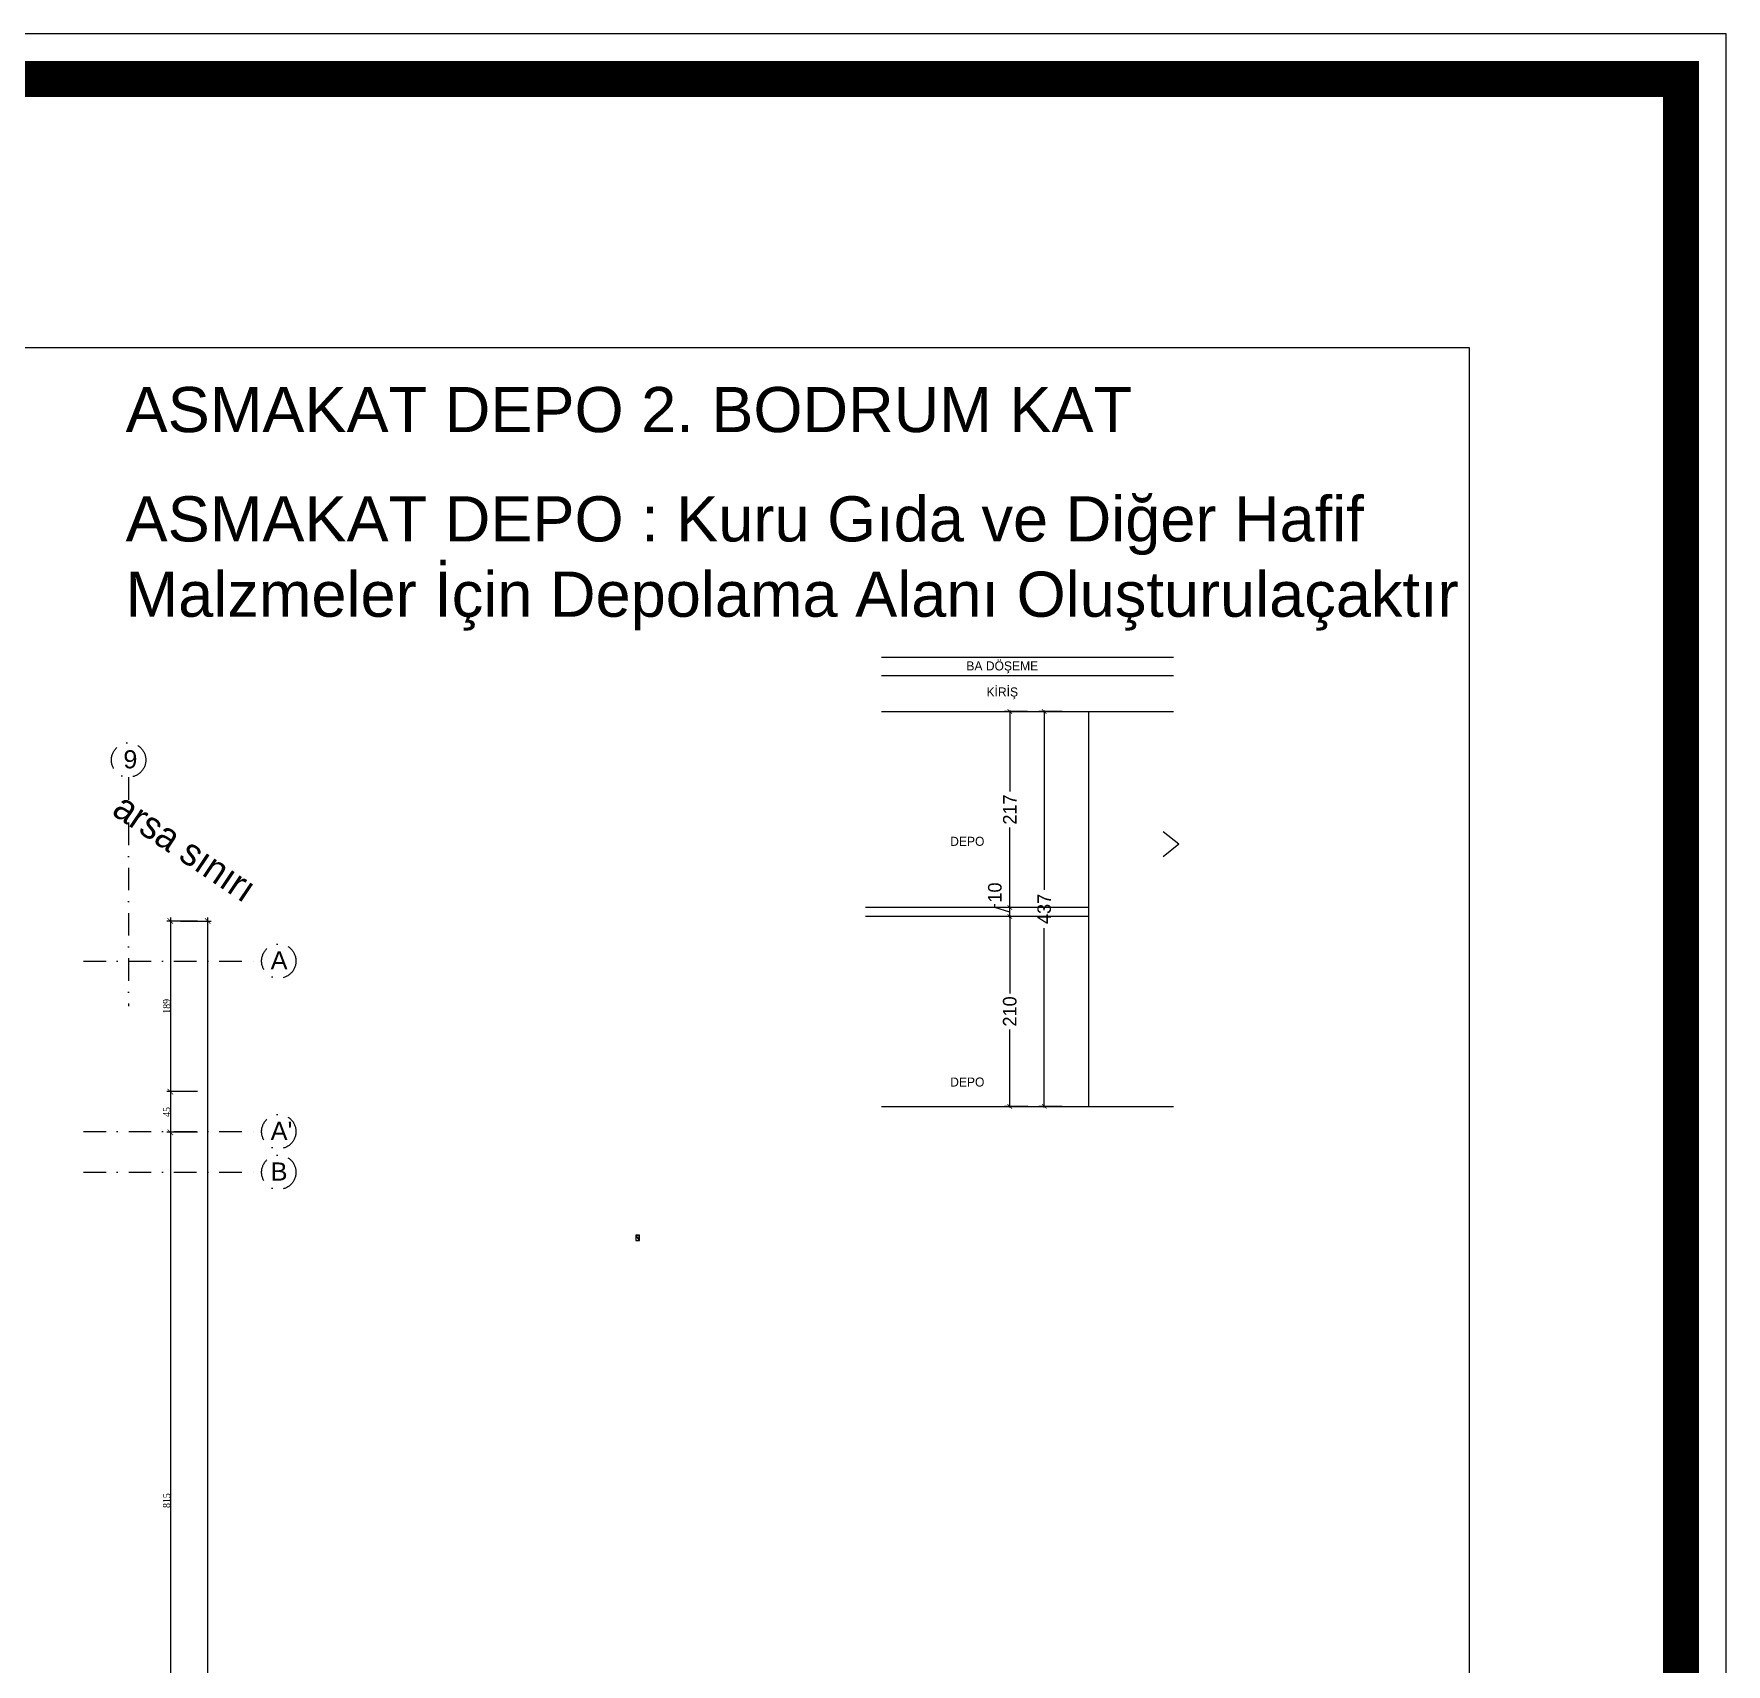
# Model space of a CAD drawing. Header units: millimetres. Extents: x -29311 to -3405, y 28913 to 42880.
# Drawn here: x -13904 to -12031, y 36086 to 37891 of the extents above; entities that cross this region are included whole.
import ezdxf

# ---------------------------------------------------------------- set-up
doc = ezdxf.new("R2010")
doc.units = ezdxf.units.MM
doc.linetypes.add('DASHDOT', pattern=[1, 0.5, -0.25, 0, -0.25])
doc.linetypes.add('DASHDOT2', pattern=[0.5, 0.25, -0.125, 0, -0.125])
for name, color, linetype in [('A-AKS', 57, 'DASHDOT'), ('A-AKS.', 57, 'DASHDOT2'), ('A-BA', 1, 'Continuous'), ('A-DUVAR-ALCIPAN-CELIK', 144, 'Continuous'), ('A-MERDIVEN', 125, 'Continuous'), ('A-TAVAN-ALCIPAN', 193, 'Continuous'), ('yazı1', 7, 'Continuous'), ('Yazılar', 253, 'Continuous')]:
    doc.layers.add(name, color=color, linetype=linetype)
doc.layers.add('olcu-plan', color=7, linetype='Continuous', lineweight=20)
doc.styles.add('HA_SMART', font='')
doc.styles.get("Standard").update_dxf_attribs({"font": 'arial.ttf'})
doc.styles.add('text1', font='arial.ttf')
doc.styles.add('YAZ-50', font='times.ttf', dxfattribs={"width": 0.9})
doc.styles.get('HA_SMART').set_extended_font_data('Sakkal Majalla')
doc.dimstyles.new('1-100HA', dxfattribs={"dimtxt": 15, "dimasz": 5, "dimexe": 6, "dimexo": 0, "dimgap": 2, "dimtad": 0, "dimdec": 1, "dimrnd": 0.5, "dimzin": 11, "dimtxsty": 'HA_SMART', "dimblk": 'ARCHTICK', "dimcen": 3, "dimdle": 1.25, "dimclrd": 256, "dimclrt": 7, "dimadec": 0, "dimazin": 0, "dimtfac": 1.25, "dimtdec": 1, "dimtofl": 0, "dimtmove": 1, "dimatfit": 3, "dimldrblk": 'ARCHTICK', "dimfxl": 20, "dimfxlon": 1, "dimtolj": 1, "dimtzin": 0, "dimarcsym": 0})
doc.dimstyles.new('1-50-plan', dxfattribs={"dimtxt": 8, "dimasz": 6, "dimexe": 4, "dimexo": 4, "dimgap": 0.00625, "dimtad": 1, "dimdec": 0, "dimrnd": 0.0005, "dimzin": 9, "dimdsep": 46, "dimtxsty": 'YAZ-50', "dimblk": 'ARCHTICK', "dimcen": 0.025, "dimdle": 4, "dimadec": 0, "dimazin": 0, "dimtfac": 1, "dimtdec": 0, "dimtmove": 0, "dimatfit": 3, "dimfxl": 30, "dimfxlon": 1, "dimarcsym": 0})

# ---------------------------------------------------------------- blocks, each defined once
blk = doc.blocks.new('ANTET')
at = {"color": 251, "const_width": 20, "elevation": 0}
blk.add_lwpolyline([(-18595.04, -50619.36), (-18595.04, -52600.11), (-14668.24, -52600.11), (-14668.24, -50619.36)], close=True, dxfattribs=at)
at = {"layer": 'Yazılar', "elevation": 0}
for points in [[(-18620.04, -50594.36), (-18620.04, -52625.11), (-14643.24, -52625.11), (-14643.24, -50594.36)], [(-18397.88, -50768.01), (-14785.5, -50768.01), (-14785.5, -52468.87), (-18397.88, -52468.87)]]:
    blk.add_lwpolyline(points, close=True, dxfattribs=at)
blk = doc.blocks.new('_ArchTick')
at = {"color": 0, "linetype": 'ByBlock', "const_width": 0.15}
blk.add_lwpolyline([(-0.5, -0.5), (0.5, 0.5)], dxfattribs=at)
blk = doc.blocks.new('*D435')
at = {"layer": 'DEFPOINTS', "color": 0, "transparency": 16777216}
for p in [(-13594.5, 36908.8), (-13752.5, 36720), (-13600.2, 36720)]:
    blk.add_point(p, dxfattribs=at)
at = {"layer": 'olcu-plan', "color": 0, "lineweight": -2, "transparency": 16777216}
for p, q in [((-13752.5, 36912.8), (-13752.5, 36716)), ((-13722.5, 36908.8), (-13756.5, 36908.8)), ((-13722.5, 36720), (-13756.5, 36720))]:
    blk.add_line(p, q, dxfattribs=at)
at = {"layer": 'olcu-plan', "color": 0, "lineweight": -2, "transparency": 16777216, "xscale": 6, "yscale": 6, "zscale": 6}
for p, rotation in [((-13752.5, 36908.8), 90), ((-13752.5, 36720), 270)]:
    blk.add_blockref('_ArchTick', p, dxfattribs=dict(at, rotation=rotation))
at = {"layer": 'olcu-plan', "color": 0, "transparency": 16777216, "insert": (-13756.6, 36814.4), "char_height": 8, "attachment_point": 5, "rotation": 90, "style": 'YAZ-50'}
blk.add_mtext('189', dxfattribs=at)
blk = doc.blocks.new('*D436')
at = {"layer": 'DEFPOINTS', "color": 0, "transparency": 16777216}
for p in [(-13600.2, 36720), (-13752.5, 36675), (-13594.3, 36675)]:
    blk.add_point(p, dxfattribs=at)
at = {"layer": 'olcu-plan', "color": 0, "lineweight": -2, "transparency": 16777216}
for p, q in [((-13752.5, 36724), (-13752.5, 36671)), ((-13722.5, 36720), (-13756.5, 36720)), ((-13722.5, 36675), (-13756.5, 36675))]:
    blk.add_line(p, q, dxfattribs=at)
at = {"layer": 'olcu-plan', "color": 0, "lineweight": -2, "transparency": 16777216, "xscale": 6, "yscale": 6, "zscale": 6}
for p, rotation in [((-13752.5, 36720), 90), ((-13752.5, 36675), 270)]:
    blk.add_blockref('_ArchTick', p, dxfattribs=dict(at, rotation=rotation))
at = {"layer": 'olcu-plan', "color": 0, "transparency": 16777216, "insert": (-13756.6, 36697.5), "char_height": 8, "attachment_point": 5, "rotation": 90, "style": 'YAZ-50'}
blk.add_mtext('45', dxfattribs=at)
blk = doc.blocks.new('*D437')
at = {"layer": 'DEFPOINTS', "color": 0, "transparency": 16777216}
for p in [(-13594.3, 36675), (-13752.5, 35859.7), (-13543.1, 35859.7)]:
    blk.add_point(p, dxfattribs=at)
at = {"layer": 'olcu-plan', "color": 0, "lineweight": -2, "transparency": 16777216}
for p, q in [((-13722.5, 36675), (-13756.5, 36675)), ((-13752.5, 36679), (-13752.5, 35855.7)), ((-13722.5, 35859.7), (-13756.5, 35859.7))]:
    blk.add_line(p, q, dxfattribs=at)
at = {"layer": 'olcu-plan', "color": 0, "lineweight": -2, "transparency": 16777216, "xscale": 6, "yscale": 6, "zscale": 6}
for p, rotation in [((-13752.5, 36675), 90), ((-13752.5, 35859.7), 270)]:
    blk.add_blockref('_ArchTick', p, dxfattribs=dict(at, rotation=rotation))
at = {"layer": 'olcu-plan', "color": 0, "transparency": 16777216, "insert": (-13756.6, 36267.4), "char_height": 8, "attachment_point": 5, "rotation": 90, "style": 'YAZ-50'}
blk.add_mtext('815', dxfattribs=at)
blk = doc.blocks.new('*D442')
at = {"layer": 'DEFPOINTS', "color": 0, "transparency": 16777216}
for p in [(-13752.5, 36908.8), (-13711.2, 36908.8), (-13752.5, 34803.8)]:
    blk.add_point(p, dxfattribs=at)
at = {"layer": 'olcu-plan', "color": 0, "lineweight": -2, "transparency": 16777216}
for p, q in [((-13711.2, 34799.8), (-13711.2, 36912.8)), ((-13741.2, 36908.8), (-13707.2, 36908.8)), ((-13741.2, 34803.8), (-13707.2, 34803.8))]:
    blk.add_line(p, q, dxfattribs=at)
at = {"layer": 'olcu-plan', "color": 0, "lineweight": -2, "transparency": 16777216, "xscale": 6, "yscale": 6, "zscale": 6}
for p, rotation in [((-13711.2, 36908.8), 90), ((-13711.2, 34803.8), 270)]:
    blk.add_blockref('_ArchTick', p, dxfattribs=dict(at, rotation=rotation))
at = {"layer": 'olcu-plan', "color": 0, "transparency": 16777216, "insert": (-13715.2, 35856.3), "char_height": 8, "attachment_point": 5, "rotation": 90, "style": 'YAZ-50'}
blk.add_mtext('2105', dxfattribs=at)
blk = doc.blocks.new('AKS')
at = {"layer": 'A-AKS.', "ltscale": 100}
for p, q in [((5256.6, 2308.4), (5256.6, 2054.9)), ((5206.6, 2104.9), (5403.8, 2104.9)), ((5206.6, 1916.2), (5403.8, 1916.2)), ((5206.6, 1871.2), (5403.8, 1871.2))]:
    blk.add_line(p, q, dxfattribs=at)
for centre in [(5256.6, 2327.4), (5422.8, 2104.9), (5422.8, 1916.2), (5422.8, 1871.2)]:
    blk.add_circle(centre, 19, dxfattribs=at)
at = {"layer": 'A-AKS.', "ltscale": 100, "char_height": 20, "width": 18.894, "attachment_point": 1, "style": 'text1'}
for s, insert in [('9', (5250.8, 2338.2)), ('A', (5413.8, 2115.8)), ("A'", (5413.8, 1927)), ('B', (5413.8, 1882))]:
    blk.add_mtext(s, dxfattribs=dict(at, insert=insert))
blk = doc.blocks.new('40 60')
at = {"layer": 'A-DUVAR-ALCIPAN-CELIK'}
for points in [[(82132.2, 6001.7), (82132.2, 6007.7), (82128.2, 6007.7), (82128.2, 6001.7)], [(82132, 6001.8), (82132, 6007.5), (82128.3, 6007.5), (82128.3, 6001.8)]]:
    blk.add_lwpolyline(points, close=True, dxfattribs=at)
blk.add_lwpolyline([(82128.3, 6007.5), (82132, 6001.8)], dxfattribs=at)
blk = doc.blocks.new('*D393')
at = {"layer": 'A-TAVAN-ALCIPAN', "color": 0, "lineweight": -2, "transparency": 16777216}
for p, q in [((-12804.1, 37140.7), (-12829.6, 37140.7)), ((-12804.1, 36923.7), (-12829.6, 36923.7))]:
    blk.add_line(p, q, dxfattribs=at)
at = {"layer": 'A-TAVAN-ALCIPAN', "lineweight": -2, "transparency": 16777216}
for p, q in [((-12823.6, 37141.9), (-12823.6, 37052)), ((-12823.6, 36922.4), (-12823.6, 37012.3))]:
    blk.add_line(p, q, dxfattribs=at)
at = {"layer": 'DEFPOINTS', "color": 0, "transparency": 16777216}
for p in [(-12804.1, 37140.7), (-12823.6, 36923.7), (-12804.1, 36923.7)]:
    blk.add_point(p, dxfattribs=at)
at = {"layer": 'A-TAVAN-ALCIPAN', "lineweight": -2, "transparency": 16777216, "xscale": 5, "yscale": 5, "zscale": 5}
for p, rotation in [((-12823.6, 37140.7), 90), ((-12823.6, 36923.7), 270)]:
    blk.add_blockref('_ArchTick', p, dxfattribs=dict(at, rotation=rotation))
at = {"layer": 'A-TAVAN-ALCIPAN', "color": 7, "transparency": 16777216, "insert": (-12823.6, 37032.2), "char_height": 15, "attachment_point": 5, "rotation": 90, "style": 'HA_SMART'}
blk.add_mtext('\\A1;217', dxfattribs=at)
blk = doc.blocks.new('*D394')
at = {"layer": 'A-TAVAN-ALCIPAN', "color": 0, "lineweight": -2, "transparency": 16777216}
for p, q in [((-12804.1, 36913.7), (-12829.6, 36913.7)), ((-12803.6, 36703.7), (-12829.6, 36703.7))]:
    blk.add_line(p, q, dxfattribs=at)
at = {"layer": 'A-TAVAN-ALCIPAN', "lineweight": -2, "transparency": 16777216}
for p, q in [((-12823.6, 36914.9), (-12823.6, 36828.5)), ((-12823.6, 36702.4), (-12823.6, 36788.8))]:
    blk.add_line(p, q, dxfattribs=at)
at = {"layer": 'DEFPOINTS', "color": 0, "transparency": 16777216}
for p in [(-12804.1, 36913.7), (-12823.6, 36703.7), (-12775.1, 36703.7)]:
    blk.add_point(p, dxfattribs=at)
at = {"layer": 'A-TAVAN-ALCIPAN', "lineweight": -2, "transparency": 16777216, "xscale": 5, "yscale": 5, "zscale": 5}
for p, rotation in [((-12823.6, 36913.7), 90), ((-12823.6, 36703.7), 270)]:
    blk.add_blockref('_ArchTick', p, dxfattribs=dict(at, rotation=rotation))
at = {"layer": 'A-TAVAN-ALCIPAN', "color": 7, "transparency": 16777216, "insert": (-12823.6, 36808.7), "char_height": 15, "attachment_point": 5, "rotation": 90, "style": 'HA_SMART'}
blk.add_mtext('\\A1;210', dxfattribs=at)
blk = doc.blocks.new('*D395')
at = {"layer": 'A-TAVAN-ALCIPAN', "color": 0, "lineweight": -2, "transparency": 16777216}
for p, q in [((-12765.5, 37140.7), (-12791.5, 37140.7)), ((-12765.5, 36703.7), (-12791.5, 36703.7))]:
    blk.add_line(p, q, dxfattribs=at)
at = {"layer": 'A-TAVAN-ALCIPAN', "lineweight": -2, "transparency": 16777216}
for p, q in [((-12785.5, 37141.9), (-12785.5, 36943.4)), ((-12785.5, 36702.4), (-12785.5, 36900.9))]:
    blk.add_line(p, q, dxfattribs=at)
at = {"layer": 'DEFPOINTS', "color": 0, "transparency": 16777216}
for p in [(-12760.6, 37140.7), (-12785.5, 36703.7), (-12760.6, 36703.7)]:
    blk.add_point(p, dxfattribs=at)
at = {"layer": 'A-TAVAN-ALCIPAN', "lineweight": -2, "transparency": 16777216, "xscale": 5, "yscale": 5, "zscale": 5}
for p, rotation in [((-12785.5, 37140.7), 90), ((-12785.5, 36703.7), 270)]:
    blk.add_blockref('_ArchTick', p, dxfattribs=dict(at, rotation=rotation))
at = {"layer": 'A-TAVAN-ALCIPAN', "color": 7, "transparency": 16777216, "insert": (-12785.5, 36922.2), "char_height": 15, "attachment_point": 5, "rotation": 90, "style": 'HA_SMART'}
blk.add_mtext('\\A1;437', dxfattribs=at)
blk = doc.blocks.new('*D396')
at = {"layer": 'A-TAVAN-ALCIPAN', "lineweight": -2, "transparency": 16777216}
for p, q in [((-12840.1, 36923.6), (-12840.1, 36927.6)), ((-12823.6, 36918.7), (-12840.1, 36923.6)), ((-12823.6, 36912.4), (-12823.6, 36924.9))]:
    blk.add_line(p, q, dxfattribs=at)
at = {"layer": 'A-TAVAN-ALCIPAN', "color": 0, "lineweight": -2, "transparency": 16777216}
for p, q in [((-12816.9, 36923.7), (-12829.6, 36923.7)), ((-12804.1, 36913.7), (-12829.6, 36913.7))]:
    blk.add_line(p, q, dxfattribs=at)
at = {"layer": 'DEFPOINTS', "color": 0, "transparency": 16777216}
for p in [(-12823.6, 36923.7), (-12816.9, 36923.7), (-12804.1, 36913.7)]:
    blk.add_point(p, dxfattribs=at)
at = {"layer": 'A-TAVAN-ALCIPAN', "lineweight": -2, "transparency": 16777216, "xscale": 5, "yscale": 5, "zscale": 5}
for p, rotation in [((-12823.6, 36923.7), 90), ((-12823.6, 36913.7), 270)]:
    blk.add_blockref('_ArchTick', p, dxfattribs=dict(at, rotation=rotation))
at = {"layer": 'A-TAVAN-ALCIPAN', "color": 7, "transparency": 16777216, "insert": (-12840.1, 36940.3), "char_height": 15, "attachment_point": 5, "rotation": 90, "style": 'HA_SMART'}
blk.add_mtext('\\A1;10', dxfattribs=at)

msp = doc.modelspace()

# ---------------------------------------------------------------- linework, layer by layer
at = {"layer": 'A-BA'}
for points in [[(-12965.66, 37200.66), (-12642.63, 37200.66)], [(-12965.66, 37180.66), (-12642.63, 37180.66)], [(-12965.66, 37140.66), (-12642.63, 37140.66)], [(-12736.71, 36923.66), (-12983.27, 36923.66)], [(-12736.71, 36913.66), (-12983.27, 36913.66)], [(-12965.66, 36703.66), (-12642.63, 36703.66)]]:
    msp.add_lwpolyline(points, dxfattribs=at)
at = {"layer": 'A-MERDIVEN'}
for points in [[(-12636.41, 36993.75), (-12653.83, 37007.68)], [(-12636.41, 36993.75), (-12653.83, 36979.82)]]:
    msp.add_lwpolyline(points, dxfattribs=at)
at = {"layer": 'A-TAVAN-ALCIPAN'}
msp.add_lwpolyline([(-12736.71, 37140.66), (-12736.71, 36703.66)], dxfattribs=at)

# ---------------------------------------------------------------- block references
at = {"xscale": 2, "yscale": 2, "zscale": 2}
msp.add_blockref('ANTET', (17255.54, 139079.37, 0), dxfattribs=at)
at = {"layer": 'A-AKS'}
msp.add_blockref('AKS', (-19055.29, 34759.57), dxfattribs=at)
at = {"layer": 'A-DUVAR-ALCIPAN-CELIK'}
msp.add_blockref('40 60', (-95365.68, 30553.43), dxfattribs=at)

# ---------------------------------------------------------------- texts
at = {"layer": 'A-TAVAN-ALCIPAN', "color": 7, "char_height": 10, "attachment_point": 5, "style": 'HA_SMART'}
for s, insert in [('\\A1;BA DÖŞEME', (-12831.92, 37189.6)), ('\\A1;KİRİŞ', (-12831.92, 37160.78)), ('\\A1;DEPO', (-12870.64, 36996.94)), ('\\A1;DEPO', (-12870.64, 36730.55))]:
    msp.add_mtext(s, dxfattribs=dict(at, insert=insert))
at = {"layer": 'yazı1', "char_height": 50, "width": 1514.585, "attachment_point": 1}
for s, insert in [('ASMAKAT DEPO 2. BODRUM KAT', (-13802.03, 37499.83)), ('ASMAKAT DEPO : Kuru Gıda ve Diğer Hafif Malzmeler İçin Depolama Alanı Oluşturulaçaktır', (-13802.03, 37378.87))]:
    msp.add_mtext(s, dxfattribs=dict(at, insert=insert))
at = {"layer": 'yazı1', "linetype": 'ByBlock', "insert": (-13801.96, 37052.5), "char_height": 30, "width": 407.0194, "attachment_point": 1, "rotation": 326.0578, "style": 'HA_SMART'}
msp.add_mtext('arsa sınırı', dxfattribs=at)

# ---------------------------------------------------------------- dimensions: what is measured, and where the dimension line sits
at = {"layer": 'A-TAVAN-ALCIPAN'}
for base, p1, p2, picture, middle in [((-12823.61, 36923.66), (-12804.14, 37140.66), (-12804.14, 36923.66), '*D393', (-12823.61, 37032.16)), ((-12785.54, 36703.66), (-12760.61, 37140.66), (-12760.61, 36703.66), '*D395', (-12785.54, 36922.16)), ((-12823.61, 36923.66), (-12804.14, 36913.66), (-12816.88, 36923.66), '*D396', (-12840.11, 36929.61)), ((-12823.61, 36703.66), (-12804.14, 36913.66), (-12775.11, 36703.66), '*D394', (-12823.61, 36808.66))]:
    dim = msp.add_linear_dim(base=base, p1=p1, p2=p2, angle=90, dimstyle='1-100HA', dxfattribs=at)
    dim.commit()
    dim.dimension.update_dxf_attribs({"geometry": picture, "text_midpoint": middle})
at = {"layer": 'olcu-plan'}
for base, p1, p2, picture, middle in [((-13752.51, 36720.05), (-13594.54, 36908.8), (-13600.18, 36720.05), '*D435', (-13756.6, 36814.42)), ((-13711.16, 36908.8), (-13752.51, 34803.85), (-13752.51, 36908.8), '*D442', (-13715.24, 35856.32)), ((-13752.51, 36675.05), (-13600.18, 36720.05), (-13594.3, 36675.05), '*D436', (-13756.59, 36697.55)), ((-13752.51, 35859.66), (-13594.3, 36675.05), (-13543.11, 35859.66), '*D437', (-13756.59, 36267.36))]:
    dim = msp.add_linear_dim(base=base, p1=p1, p2=p2, angle=90, dimstyle='1-50-plan', dxfattribs=at)
    dim.commit()
    dim.dimension.update_dxf_attribs({"geometry": picture, "text_midpoint": middle})

doc.saveas('drawing.dxf')
